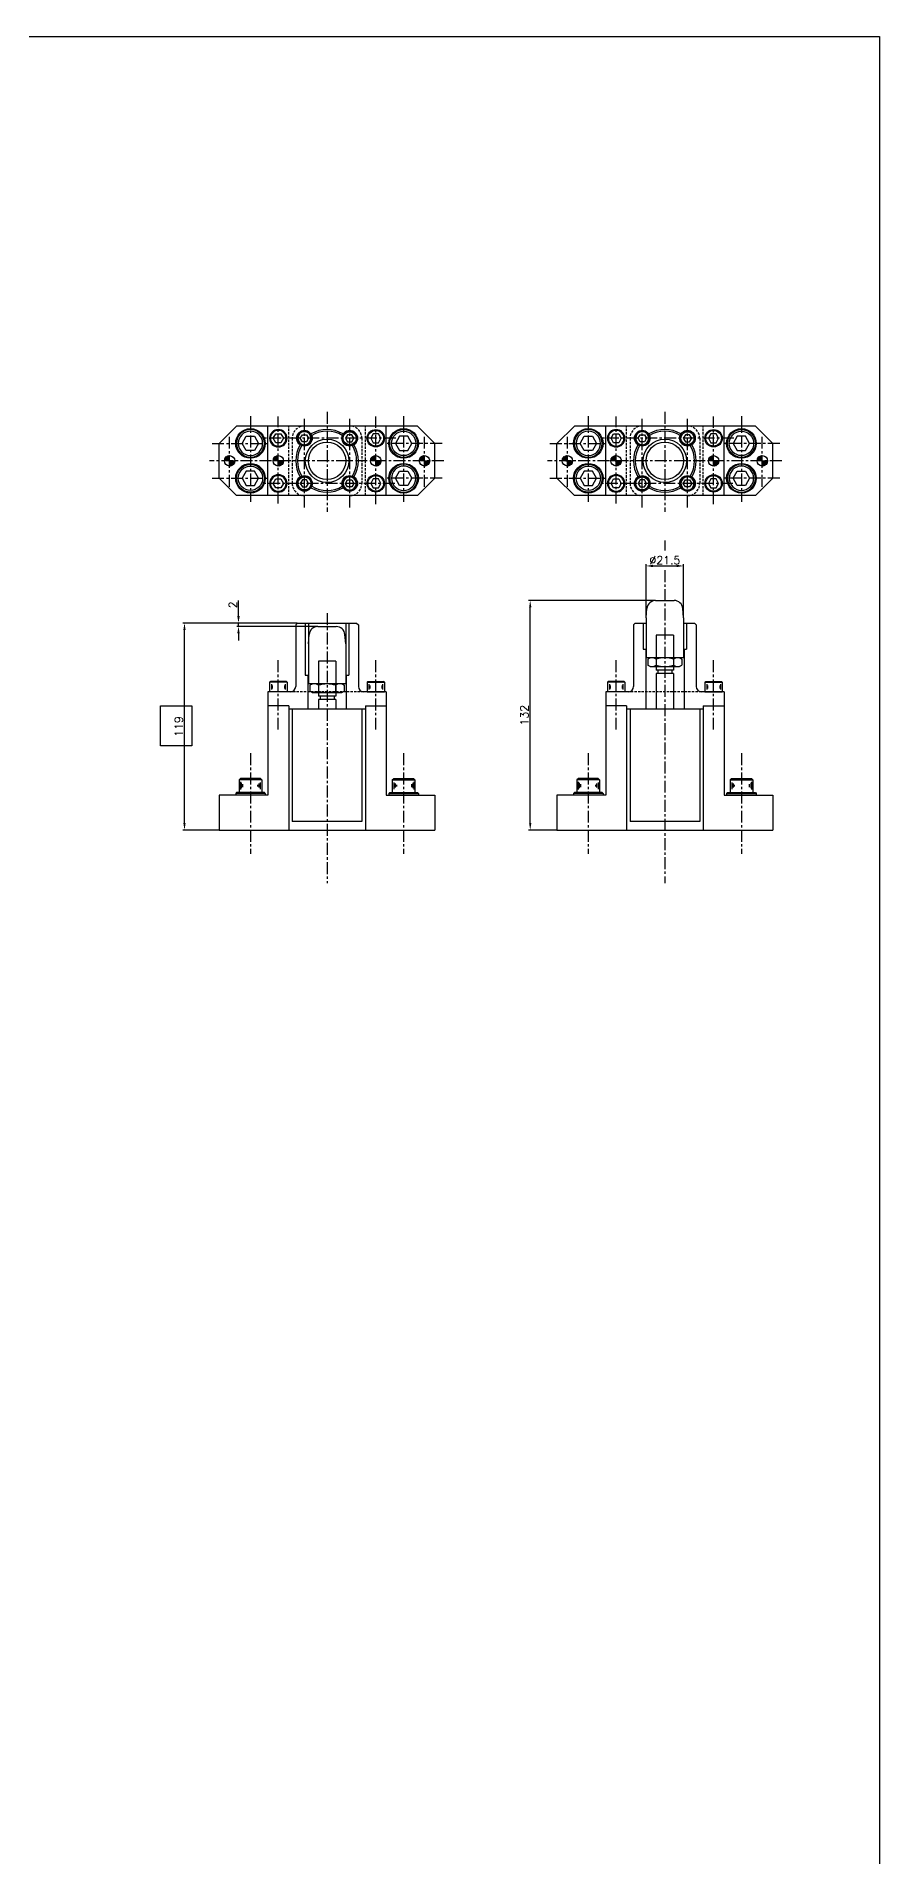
# Model space of a CAD drawing. Extents: x -1050 to 4472, y -2429 to 1188.
# Drawn here: x 3336 to 3821, y 2 to 1048 of the extents above; entities that cross this region are included whole.
import ezdxf

# ---------------------------------------------------------------- set-up
doc = ezdxf.new("R2010")
doc.units = 0
doc.header["$LTSCALE"] = 5.5
doc.header["$MEASUREMENT"] = 0
doc.linetypes.add('CENTER', pattern=[2, 1.25, -0.25, 0.25, -0.25])
doc.linetypes.add('HIDDEN', pattern=[0.375, 0.25, -0.125])
doc.layers.get('0').update_dxf_attribs({"linetype": 'CONTINUOUS'})
doc.layers.get('DEFPOINTS').update_dxf_attribs({"linetype": 'CONTINUOUS'})
for name, color, linetype in [('CL', 1, 'CENTER'), ('CO', 3, 'CONTINUOUS'), ('OC', 1, 'HIDDEN')]:
    doc.layers.add(name, color=color, linetype=linetype)
doc.styles.add('ROMANS', font='ROMANS.SHX')
doc.dimstyles.new('2', dxfattribs={"dimscale": 2, "dimtxt": 2.3, "dimasz": 2, "dimexe": 0.5, "dimexo": 0.0625, "dimgap": 0.5, "dimtad": 1, "dimdec": 4, "dimdsep": 46, "dimtxsty": 'ROMANS', "dimcen": -2, "dimclrt": 7, "dimadec": 0, "dimazin": 0, "dimtfac": 0.869565, "dimtdec": 4, "dimtmove": 0, "dimatfit": 3, "dimfxl": 1, "dimtolj": 1, "dimarcsym": 0})
pattern_1 = [(45, (2079.76027, 2098.72857), (-0.088388348, 0.088388348), [])]
pattern_2 = [(45, (2273.873, 2098.72857), (-0.088388348, 0.088388348), [])]

# ---------------------------------------------------------------- blocks, each defined once
blk = doc.blocks.new('05912S')
blk.add_lwpolyline([(-1.2, 2), (-2.4, 0), (-1.2, -2), (1.2, -2), (2.4, 0), (1.2, 2)], close=True)
blk.add_circle((0, 0), 4.25)
at = {"color": 1}
blk.add_circle((0, 0), 3.75, dxfattribs=at)
blk = doc.blocks.new('06912s')
blk.add_lwpolyline([(-1.5, 2.6), (-2.9, 0), (-1.5, -2.6), (1.5, -2.6), (2.9, 0), (1.5, 2.6)], close=True)
blk.add_circle((0, 0), 5)
at = {"color": 1}
blk.add_circle((0, 0), 4.5, dxfattribs=at)
blk = doc.blocks.new('06912l')
for p, q in [((-5, 5.5), (-4.5, 6)), ((-5, 5.5), (-5, 0)), ((-5, 0), (5, 0)), ((-4.5, 6), (4.5, 6)), ((5, 5.5), (4.5, 6)), ((5, 5.5), (5, 0))]:
    blk.add_line(p, q)
at = {"color": 1}
for p, q in [((-5, 5.5), (5, 5.5)), ((-3.9, 4.3), (-3.9, 1.3)), ((-3.5, 3.7), (-3.5, 1.8)), ((3.5, 3.7), (3.5, 1.8)), ((3.9, 4.3), (3.9, 1.3))]:
    blk.add_line(p, q, dxfattribs=at)
blk = doc.blocks.new('08125')
for p, q in [((-8.5, 1.1), (-8, 1.6)), ((-8.5, 1.1), (-8.5, 0)), ((-8.5, 0), (8.5, 0)), ((-8, 1.6), (8, 1.6)), ((8, 1.6), (8.5, 1.1)), ((8.5, 1.1), (8.5, 0))]:
    blk.add_line(p, q)
at = {"color": 1}
blk.add_line((-8.5, 1.1), (8.5, 1.1), dxfattribs=at)
blk = doc.blocks.new('08912L')
for p, q in [((-6.5, 7.2), (-5.7, 8)), ((-6.5, 7.2), (-6.5, 0)), ((-6.5, 0), (6.5, 0)), ((-5.7, 8), (5.7, 8)), ((5.7, 8), (6.5, 7.2)), ((6.5, 7.2), (6.5, 0))]:
    blk.add_line(p, q)
at = {"color": 1}
for p, q in [((-6.5, 7.2), (6.5, 7.2)), ((-5.6, 5.8), (-5.6, 2)), ((-4.8, 5.1), (-4.8, 2.9)), ((-4.1, 4.4), (-4.1, 3.4)), ((4.5, 4.8), (4.5, 3.1)), ((5.3, 5.5), (5.3, 2.5)), ((5.8, 6.1), (5.8, 1.8))]:
    blk.add_line(p, q, dxfattribs=at)
blk = doc.blocks.new('08912s')
blk.add_lwpolyline([(-2.4, 4.1), (-4.7, 0), (-2.4, -4.1), (2.4, -4.1), (4.7, 0), (2.4, 4.1)], close=True)
blk.add_circle((0, 0), 8)
at = {"color": 1}
blk.add_circle((0, 0), 7, dxfattribs=at)
blk = doc.blocks.new('*D53')
at = {"layer": 'CO', "color": 0, "lineweight": -2}
for p, q in [((3486.3, 711), (3420.5, 711)), ((3421.5, 596), (3421.5, 707)), ((3441.3, 592), (3420.5, 592))]:
    blk.add_line(p, q, dxfattribs=at)
at = {"layer": 'CO', "color": 0}
for points in [[(3420.8, 707), (3422.1, 707), (3421.5, 711)], [(3420.8, 596), (3422.1, 596), (3421.5, 592)]]:
    blk.add_solid(points, dxfattribs=at)
at = {"layer": 'DEFPOINTS', "color": 0}
for p in [(3421.5, 711), (3486.4, 711), (3441.4, 592)]:
    blk.add_point(p, dxfattribs=at)
at = {"layer": 'CO', "color": 7, "insert": (3418.2, 651.5), "char_height": 4.6, "attachment_point": 5, "rotation": 90, "style": 'ROMANS'}
blk.add_mtext('\\A1;119', dxfattribs=at)
blk = doc.blocks.new('*D55')
at = {"layer": 'CO', "color": 0, "lineweight": -2}
for p, q in [((3686.7, 714.1), (3686.7, 744.8)), ((3690.7, 743.8), (3704.2, 743.8)), ((3708.2, 714.1), (3708.2, 744.8))]:
    blk.add_line(p, q, dxfattribs=at)
at = {"layer": 'CO', "color": 0}
for points in [[(3690.7, 744.5), (3690.7, 743.1), (3686.7, 743.8)], [(3704.2, 744.5), (3704.2, 743.1), (3708.2, 743.8)]]:
    blk.add_solid(points, dxfattribs=at)
at = {"layer": 'DEFPOINTS', "color": 0}
for p in [(3708.2, 743.8), (3686.7, 714), (3708.2, 714)]:
    blk.add_point(p, dxfattribs=at)
at = {"layer": 'CO', "color": 7, "insert": (3697.5, 747.1), "char_height": 4.6, "attachment_point": 5, "style": 'ROMANS'}
blk.add_mtext('\\A1;%%C21.5', dxfattribs=at)
blk = doc.blocks.new('*D56')
at = {"layer": 'CO', "color": 0, "lineweight": -2}
for p, q in [((3452.5, 715), (3452.5, 724)), ((3486.3, 711), (3451.5, 711)), ((3498, 709), (3451.5, 709)), ((3452.5, 709), (3452.5, 711)), ((3452.5, 705), (3452.5, 701))]:
    blk.add_line(p, q, dxfattribs=at)
at = {"layer": 'CO', "color": 0}
for points in [[(3451.8, 715), (3453.2, 715), (3452.5, 711)], [(3451.8, 705), (3453.2, 705), (3452.5, 709)]]:
    blk.add_solid(points, dxfattribs=at)
at = {"layer": 'DEFPOINTS', "color": 0}
for p in [(3452.5, 711), (3486.4, 711), (3498.1, 709)]:
    blk.add_point(p, dxfattribs=at)
at = {"layer": 'CO', "color": 7, "insert": (3449.2, 721.5), "char_height": 4.6, "attachment_point": 5, "rotation": 90, "style": 'ROMANS'}
blk.add_mtext('\\A1;2', dxfattribs=at)
blk = doc.blocks.new('*D57')
at = {"layer": 'CO', "color": 0, "lineweight": -2}
for p, q in [((3692.1, 724), (3619.1, 724)), ((3620.1, 596), (3620.1, 720)), ((3635.4, 592), (3619.1, 592))]:
    blk.add_line(p, q, dxfattribs=at)
at = {"layer": 'CO', "color": 0}
for points in [[(3619.5, 720), (3620.8, 720), (3620.1, 724)], [(3619.5, 596), (3620.8, 596), (3620.1, 592)]]:
    blk.add_solid(points, dxfattribs=at)
at = {"layer": 'DEFPOINTS', "color": 0}
for p in [(3620.1, 724), (3692.2, 724), (3635.5, 592)]:
    blk.add_point(p, dxfattribs=at)
at = {"layer": 'CO', "color": 7, "insert": (3616.8, 658), "char_height": 4.6, "attachment_point": 5, "rotation": 90, "style": 'ROMANS'}
blk.add_mtext('\\A1;132', dxfattribs=at)

msp = doc.modelspace()

# ---------------------------------------------------------------- hatches: boundary and pattern name
at = {"layer": 'CO'}
h = msp.add_hatch(dxfattribs=at)
h.set_pattern_fill('ANSI31', color=256, style=0)
h.set_pattern_definition([(45, (2051.76027, 2098.72857), (-0.088388348, 0.088388348), [])])
h.paths.add_polyline_path([(3450.38555, 804.21647), (3447.38555, 804.21647), (3447.38555, 801.21647, 0.4142135624)])
h.paths.add_polyline_path([(3447.38555, 807.21647, 0.4142135624), (3444.38555, 804.21647), (3447.38555, 804.21647)])
h = msp.add_hatch(dxfattribs=at)
h.set_pattern_fill('ANSI31', color=256, style=0)
h.set_pattern_definition(pattern_1)
h.paths.add_polyline_path([(3478.38555, 804.21647), (3475.38555, 804.21647), (3475.38555, 801.21647, 0.4142135624)])
h.paths.add_polyline_path([(3475.38555, 807.21647, 0.4142135624), (3472.38555, 804.21647), (3475.38555, 804.21647)])
h = msp.add_hatch(dxfattribs=at)
h.set_pattern_fill('ANSI31', color=256, style=0)
h.set_pattern_definition(pattern_1)
h.paths.add_polyline_path([(3534.38555, 804.21647), (3531.38555, 804.21647), (3531.38555, 801.21647, 0.4142135624)])
h.paths.add_polyline_path([(3531.38555, 804.21647), (3531.38555, 807.21647, 0.4142135624), (3528.38555, 804.21647)])
h = msp.add_hatch(dxfattribs=at)
h.set_pattern_fill('ANSI31', color=256, style=0)
h.set_pattern_definition([(45, (2163.76027, 2098.72857), (-0.088388348, 0.088388348), [])])
h.paths.add_polyline_path([(3562.38555, 804.21647), (3559.38555, 804.21647), (3559.38555, 801.21647, 0.4142135624)])
h.paths.add_polyline_path([(3559.38555, 807.21647, 0.4142135624), (3556.38555, 804.21647), (3559.38555, 804.21647)])
h = msp.add_hatch(dxfattribs=at)
h.set_pattern_fill('ANSI31', color=256, style=0)
h.set_pattern_definition([(45, (2245.873, 2098.72857), (-0.088388348, 0.088388348), [])])
h.paths.add_polyline_path([(3644.49828, 804.21647), (3641.49828, 804.21647), (3641.49828, 801.21647, 0.4142135624)])
h.paths.add_polyline_path([(3641.49828, 807.21647, 0.4142135624), (3638.49828, 804.21647), (3641.49828, 804.21647)])
h = msp.add_hatch(dxfattribs=at)
h.set_pattern_fill('ANSI31', color=256, style=0)
h.set_pattern_definition(pattern_2)
h.paths.add_polyline_path([(3672.49828, 804.21647), (3669.49828, 804.21647), (3669.49828, 801.21647, 0.4142135624)])
h.paths.add_polyline_path([(3669.49828, 807.21647, 0.4142135624), (3666.49828, 804.21647), (3669.49828, 804.21647)])
h = msp.add_hatch(dxfattribs=at)
h.set_pattern_fill('ANSI31', color=256, style=0)
h.set_pattern_definition(pattern_2)
h.paths.add_polyline_path([(3728.49828, 804.21647), (3725.49828, 804.21647), (3725.49828, 801.21647, 0.4142135624)])
h.paths.add_polyline_path([(3725.49828, 804.21647), (3725.49828, 807.21647, 0.4142135624), (3722.49828, 804.21647)])
h = msp.add_hatch(dxfattribs=at)
h.set_pattern_fill('ANSI31', color=256, style=0)
h.set_pattern_definition([(45, (2357.873, 2098.72857), (-0.088388348, 0.088388348), [])])
h.paths.add_polyline_path([(3756.49828, 804.21647), (3753.49828, 804.21647), (3753.49828, 801.21647, 0.4142135624)])
h.paths.add_polyline_path([(3753.49828, 807.21647, 0.4142135624), (3750.49828, 804.21647), (3753.49828, 804.21647)])

# ---------------------------------------------------------------- linework, layer by layer
for p, q in [((3441.38555, 814.21647), (3451.38555, 824.21647)), ((3555.38555, 824.21647), (3451.38555, 824.21647)), ((3469.38555, 784.21647), (3469.38555, 824.21647)), ((3537.38555, 784.21647), (3537.38555, 824.21647)), ((3555.38555, 824.21647), (3565.38555, 814.21647)), ((3635.49828, 814.21647), (3645.49828, 824.21647)), ((3749.49828, 824.21647), (3645.49828, 824.21647)), ((3663.49828, 784.21647), (3663.49828, 824.21647)), ((3731.49828, 784.21647), (3731.49828, 824.21647)), ((3749.49828, 824.21647), (3759.49828, 814.21647)), ((3441.38555, 794.21647), (3441.38555, 814.21647)), ((3565.38555, 794.21647), (3565.38555, 814.21647)), ((3635.49828, 794.21647), (3635.49828, 814.21647)), ((3759.49828, 794.21647), (3759.49828, 814.21647)), ((3451.38555, 784.21647), (3441.38555, 794.21647)), ((3565.38555, 794.21647), (3555.38555, 784.21647)), ((3645.49828, 784.21647), (3635.49828, 794.21647)), ((3759.49828, 794.21647), (3749.49828, 784.21647)), ((3555.38555, 784.21647), (3451.38555, 784.21647)), ((3749.49828, 784.21647), (3645.49828, 784.21647)), ((3692.20482, 723.97707), (3702.79174, 723.97707)), ((3686.74828, 713.97707), (3687.22385, 719.41285)), ((3686.74828, 713.97707), (3686.74828, 690.97707)), ((3708.24828, 713.97707), (3707.77271, 719.41285)), ((3708.24828, 713.97707), (3708.24828, 690.97707)), ((3486.38555, 710.97707), (3485.38555, 709.97707)), ((3485.38555, 709.97707), (3485.38555, 674.47707)), ((3486.38555, 710.97707), (3520.38555, 710.97707)), ((3490.88555, 710.97707), (3490.88555, 680.97707)), ((3492.63555, 710.97707), (3492.63555, 675.97707)), ((3492.63555, 698.97707), (3493.11111, 704.41285)), ((3498.09209, 708.97707), (3508.679, 708.97707)), ((3514.13555, 698.97707), (3513.65998, 704.41285)), ((3514.13555, 710.97707), (3514.13555, 675.97707)), ((3515.88555, 710.97707), (3515.88555, 680.97707)), ((3520.38555, 710.97707), (3521.38555, 709.97707)), ((3521.38555, 709.97707), (3521.38555, 674.47707)), ((3680.49828, 710.97707), (3679.49828, 709.97707)), ((3679.49828, 709.97707), (3679.49828, 674.47707)), ((3680.49828, 710.97707), (3686.74828, 710.97707)), ((3684.99828, 710.97707), (3684.99828, 695.97707)), ((3692.49828, 703.97707), (3692.49828, 683.97707)), ((3702.49828, 703.97707), (3692.49828, 703.97707)), ((3702.49828, 703.97707), (3702.49828, 683.97707)), ((3708.24828, 710.97707), (3714.49828, 710.97707)), ((3709.99828, 710.97707), (3709.99828, 695.97707)), ((3714.49828, 710.97707), (3715.49828, 709.97707)), ((3715.49828, 709.97707), (3715.49828, 674.47707)), ((3684.99828, 695.97707), (3686.74828, 695.97707)), ((3686.49828, 695.97707), (3686.49828, 661.47707)), ((3708.24828, 690.97707), (3686.74828, 690.97707)), ((3688.99828, 690.97707), (3687.68333, 690.21788)), ((3705.99828, 690.97707), (3707.31324, 690.21788)), ((3708.24828, 695.97707), (3709.99828, 695.97707)), ((3708.49828, 695.97707), (3708.49828, 661.47707)), ((3490.88555, 680.97707), (3492.63555, 680.97707)), ((3492.38555, 680.97707), (3492.38555, 661.47707)), ((3498.38555, 688.97707), (3498.38555, 668.97707)), ((3508.38555, 688.97707), (3498.38555, 688.97707)), ((3508.38555, 688.97707), (3508.38555, 668.97707)), ((3514.13555, 680.97707), (3515.88555, 680.97707)), ((3514.38555, 680.97707), (3514.38555, 661.47707)), ((3687.68333, 690.21788), (3687.68333, 686.73626)), ((3688.99828, 685.97707), (3687.68333, 686.73626)), ((3688.99828, 685.97707), (3705.99828, 685.97707)), ((3702.49828, 683.97707), (3692.49828, 683.97707)), ((3692.49828, 681.97707), (3692.49828, 661.47707)), ((3702.49828, 681.97707), (3692.49828, 681.97707)), ((3692.5908, 690.21788), (3692.5908, 686.73626)), ((3693.49828, 683.97707), (3693.49828, 681.97707)), ((3701.49828, 683.97707), (3701.49828, 681.97707)), ((3702.40576, 690.21788), (3702.40576, 686.73626)), ((3702.49828, 681.97707), (3702.49828, 661.47707)), ((3705.99828, 685.97707), (3707.31324, 686.73626)), ((3707.31324, 690.21788), (3707.31324, 686.73626)), ((3469.38555, 671.47707), (3469.38555, 611.97707)), ((3482.38555, 671.47707), (3469.38555, 671.47707)), ((3514.13555, 675.97707), (3492.63555, 675.97707)), ((3494.88555, 675.97707), (3493.57059, 675.21788)), ((3493.57059, 675.21788), (3493.57059, 671.73626)), ((3494.88555, 670.97707), (3493.57059, 671.73626)), ((3494.88555, 670.97707), (3511.88555, 670.97707)), ((3498.47807, 675.21788), (3498.47807, 671.73626)), ((3508.29302, 675.21788), (3508.29302, 671.73626)), ((3511.88555, 675.97707), (3513.2005, 675.21788)), ((3511.88555, 670.97707), (3513.2005, 671.73626)), ((3513.2005, 675.21788), (3513.2005, 671.73626)), ((3537.38555, 671.47707), (3524.38555, 671.47707)), ((3537.38555, 671.47707), (3537.38555, 611.97707)), ((3676.49828, 671.47707), (3663.49828, 671.47707)), ((3663.49828, 671.47707), (3663.49828, 611.97707)), ((3731.49828, 671.47707), (3718.49828, 671.47707)), ((3731.49828, 671.47707), (3731.49828, 611.97707)), ((3481.38555, 663.47707), (3469.38555, 663.47707)), ((3481.38555, 663.47707), (3481.38555, 591.97707)), ((3525.38555, 661.47707), (3481.38555, 661.47707)), ((3483.38555, 661.47707), (3483.38555, 596.97707)), ((3508.38555, 668.97707), (3498.38555, 668.97707)), ((3508.38555, 666.97707), (3498.38555, 666.97707)), ((3498.38555, 666.97707), (3498.38555, 661.47707)), ((3499.38555, 668.97707), (3499.38555, 666.97707)), ((3507.38555, 668.97707), (3507.38555, 666.97707)), ((3508.38555, 666.97707), (3508.38555, 661.47707)), ((3523.38555, 661.47707), (3523.38555, 596.97707)), ((3525.38555, 663.47707), (3525.38555, 591.97707)), ((3525.38555, 663.47707), (3537.38555, 663.47707)), ((3675.49828, 663.47707), (3663.49828, 663.47707)), ((3675.49828, 663.47707), (3675.49828, 591.97707)), ((3719.49828, 661.47707), (3675.49828, 661.47707)), ((3677.49828, 661.47707), (3677.49828, 596.97707)), ((3717.49828, 661.47707), (3717.49828, 596.97707)), ((3719.49828, 663.47707), (3719.49828, 591.97707)), ((3719.49828, 663.47707), (3731.49828, 663.47707)), ((3469.38555, 611.97707), (3441.38555, 611.97707)), ((3441.38555, 611.97707), (3441.38555, 591.97707)), ((3537.38555, 611.97707), (3565.38555, 611.97707)), ((3565.38555, 611.97707), (3565.38555, 591.97707)), ((3663.49828, 611.97707), (3635.49828, 611.97707)), ((3635.49828, 611.97707), (3635.49828, 591.97707)), ((3731.49828, 611.97707), (3759.49828, 611.97707)), ((3759.49828, 611.97707), (3759.49828, 591.97707)), ((3523.38555, 596.97707), (3483.38555, 596.97707)), ((3717.49828, 596.97707), (3677.49828, 596.97707)), ((3441.38555, 591.97707), (3565.38555, 591.97707)), ((3635.49828, 591.97707), (3759.49828, 591.97707))]:
    msp.add_line(p, q)
for centre, radius in [((3459.38555, 814.21647), 8.5), ((3490.38555, 817.21647), 4.5), ((3503.38555, 804.21647), 12.5), ((3516.38555, 817.21647), 4.5), ((3547.38555, 814.21647), 8.5), ((3653.49828, 814.21647), 8.5), ((3684.49828, 817.21647), 4.5), ((3697.49828, 804.21647), 12.5), ((3710.49828, 817.21647), 4.5), ((3741.49828, 814.21647), 8.5), ((3447.38555, 804.21647), 3), ((3475.38555, 804.21647), 3), ((3503.38555, 804.21647), 10.75), ((3531.38555, 804.21647), 3), ((3559.38555, 804.21647), 3), ((3641.49828, 804.21647), 3), ((3669.49828, 804.21647), 3), ((3697.49828, 804.21647), 10.75), ((3725.49828, 804.21647), 3), ((3753.49828, 804.21647), 3), ((3459.38555, 794.21647), 8.5), ((3490.38555, 791.21647), 4.5), ((3516.38555, 791.21647), 4.5), ((3547.38555, 794.21647), 8.5), ((3653.49828, 794.21647), 8.5), ((3684.49828, 791.21647), 4.5), ((3710.49828, 791.21647), 4.5), ((3741.49828, 794.21647), 8.5)]:
    msp.add_circle(centre, radius)
for centre, radius, start, end in [((3503.38555, 804.21647), 18, 59.15733961, 120.84266039), ((3503.38555, 804.21647), 17, 58.9105968, 121.0894032), ((3697.49828, 804.21647), 18, 59.15733961, 120.84266039), ((3697.49828, 804.21647), 17, 58.9105968, 121.0894032), ((3503.38555, 804.21647), 18, 149.15733961, 210.84266039), ((3503.38555, 804.21647), 17, 148.9105968, 211.0894032), ((3503.38555, 804.21647), 17, 328.9105968, 31.0894032), ((3503.38555, 804.21647), 18, 329.15733961, 30.84266039), ((3697.49828, 804.21647), 18, 149.15733961, 210.84266039), ((3697.49828, 804.21647), 17, 148.9105968, 211.0894032), ((3697.49828, 804.21647), 17, 328.9105968, 31.0894032), ((3697.49828, 804.21647), 18, 329.15733961, 30.84266039), ((3503.38555, 804.21647), 18, 239.15733961, 300.84266039), ((3503.38555, 804.21647), 17, 238.9105968, 301.0894032), ((3697.49828, 804.21647), 18, 239.15733961, 300.84266039), ((3697.49828, 804.21647), 17, 238.9105968, 301.0894032), ((3692.20482, 718.97707), 5, 90, 175), ((3702.79174, 718.97707), 5, 5, 90), ((3498.09209, 703.97707), 5, 90, 175), ((3508.679, 703.97707), 5, 5, 90), ((3690.13706, 686.63218), 4.3449, 55.61575253, 124.38424747), ((3697.49828, 674.73626), 16.24081, 72.41204623, 107.58795377), ((3704.8595, 686.63218), 4.3449, 55.61575253, 124.38424747), ((3690.13706, 690.32197), 4.3449, 235.61575253, 304.38424747), ((3697.49828, 702.21788), 16.24081, 252.41204623, 287.58795377), ((3704.8595, 690.32197), 4.3449, 235.61575253, 304.38424747), ((3482.38555, 674.47707), 3, 270, 0), ((3496.02433, 671.63218), 4.3449, 55.61575253, 124.38424747), ((3496.02433, 675.32197), 4.3449, 235.61575253, 304.38424747), ((3503.38555, 659.73626), 16.24081, 72.41204623, 107.58795377), ((3503.38555, 687.21788), 16.24081, 252.41204623, 287.58795377), ((3510.74676, 671.63218), 4.3449, 55.61575253, 124.38424747), ((3510.74676, 675.32197), 4.3449, 235.61575253, 304.38424747), ((3524.38555, 674.47707), 3, 180, 270), ((3676.49828, 674.47707), 3, 270, 0), ((3718.49828, 674.47707), 3, 180, 270)]:
    msp.add_arc(centre, radius, start, end)
at = {"layer": 'CL'}
for p, q in [((3459.38555, 829.84473), (3459.38555, 780.70529)), ((3475.38555, 779.6342), (3475.38555, 829.60079)), ((3490.38555, 777.3956), (3490.38555, 829.62128)), ((3503.38555, 832.40488), (3503.38555, 774.86803)), ((3516.38555, 777.3956), (3516.38555, 829.62128)), ((3531.38555, 779.26757), (3531.38555, 829.60079)), ((3547.38555, 829.84473), (3547.38555, 780.62694)), ((3653.49828, 829.84473), (3653.49828, 780.70529)), ((3669.49828, 779.6342), (3669.49828, 829.60079)), ((3684.49828, 777.3956), (3684.49828, 829.62128)), ((3697.49828, 832.40488), (3697.49828, 774.86803)), ((3710.49828, 777.3956), (3710.49828, 829.62128)), ((3725.49828, 779.26757), (3725.49828, 829.60079)), ((3741.49828, 829.84473), (3741.49828, 780.62694)), ((3447.38555, 789.21647), (3447.38555, 819.21647)), ((3542.93001, 817.21647), (3465.39475, 817.21647)), ((3559.38555, 789.21647), (3559.38555, 819.21647)), ((3641.49828, 789.21647), (3641.49828, 819.21647)), ((3737.04275, 817.21647), (3659.50749, 817.21647)), ((3753.49828, 789.21647), (3753.49828, 819.21647)), ((3437.29659, 814.21647), (3469.88506, 814.21647)), ((3569.4745, 814.21647), (3536.88603, 814.21647)), ((3631.40933, 814.21647), (3663.9978, 814.21647)), ((3763.58724, 814.21647), (3730.99876, 814.21647)), ((3570.5301, 804.21647), (3435.90374, 804.21647)), ((3764.64284, 804.21647), (3630.01648, 804.21647)), ((3437.29659, 794.21647), (3469.88506, 794.21647)), ((3542.3947, 791.21647), (3465.58679, 791.21647)), ((3569.4745, 794.21647), (3536.88603, 794.21647)), ((3631.40933, 794.21647), (3663.9978, 794.21647)), ((3736.50744, 791.21647), (3659.69953, 791.21647)), ((3763.58724, 794.21647), (3730.99876, 794.21647)), ((3697.49828, 758.47419), (3697.49828, 752.69568)), ((3697.49828, 741.37943), (3697.49828, 561.40514)), ((3503.38555, 716.59452), (3503.38555, 561.40514)), ((3475.38555, 649.71047), (3475.38555, 690.45605)), ((3531.38555, 649.71047), (3531.38555, 690.45605)), ((3669.49828, 649.71047), (3669.49828, 690.45605)), ((3725.49828, 649.71047), (3725.49828, 690.45605)), ((3459.38555, 636.12773), (3459.38555, 578.25877)), ((3547.38555, 636.12773), (3547.38555, 578.25877)), ((3653.49828, 636.12773), (3653.49828, 578.25877)), ((3741.49828, 636.12773), (3741.49828, 578.25877))]:
    msp.add_line(p, q, dxfattribs=at)
at = {"layer": 'CO'}
for points in [[(1887.23668, 1048.16135), (3820.87359, 1048.16135), (3820.87359, -1158.18873), (1887.23668, -1158.18873)], [(3425.69229, 640.40718), (3407.6805, 640.40718), (3407.6805, 663.45246), (3425.69229, 663.45246)]]:
    msp.add_lwpolyline(points, close=True, dxfattribs=at)
at = {"layer": 'OC'}
for p, q in [((3481.38555, 784.21647), (3481.38555, 824.21647)), ((3483.38555, 817.21647), (3483.38555, 791.21647)), ((3523.38555, 817.21647), (3523.38555, 791.21647)), ((3525.38555, 784.21647), (3525.38555, 824.21647)), ((3675.49828, 784.21647), (3675.49828, 824.21647)), ((3677.49828, 817.21647), (3677.49828, 791.21647)), ((3717.49828, 817.21647), (3717.49828, 791.21647)), ((3719.49828, 784.21647), (3719.49828, 824.21647)), ((3524.38555, 671.47707), (3482.38555, 671.47707)), ((3718.49828, 671.47707), (3676.49828, 671.47707))]:
    msp.add_line(p, q, dxfattribs=at)
for centre, start, end in [((3490.38555, 817.21647), 90, 180), ((3516.38555, 817.21647), 0, 90), ((3684.49828, 817.21647), 90, 180), ((3710.49828, 817.21647), 0, 90), ((3490.38555, 791.21647), 180, 270), ((3516.38555, 791.21647), 270, 0), ((3684.49828, 791.21647), 180, 270), ((3710.49828, 791.21647), 270, 0)]:
    msp.add_arc(centre, 7, start, end, dxfattribs=at)

# ---------------------------------------------------------------- block references
at = {"xscale": -1}
for name, p in [('08912s', (3459.38555, 814.21647)), ('06912s', (3475.38555, 817.21647)), ('05912S', (3490.38555, 817.21647)), ('08912s', (3653.49828, 814.21647)), ('06912s', (3669.49828, 817.21647)), ('05912S', (3684.49828, 817.21647)), ('06912s', (3475.38555, 791.21647)), ('06912s', (3669.49828, 791.21647)), ('06912l', (3475.38555, 671.47707)), ('06912l', (3669.49828, 671.47707)), ('08912L', (3459.38555, 613.57707)), ('08912L', (3653.49828, 613.57707)), ('08125', (3459.38555, 611.97707)), ('08125', (3653.49828, 611.97707))]:
    msp.add_blockref(name, p, dxfattribs=at)
for name, p in [('05912S', (3516.38555, 817.21647)), ('06912s', (3531.38555, 817.21647)), ('08912s', (3547.38555, 814.21647)), ('05912S', (3710.49828, 817.21647)), ('06912s', (3725.49828, 817.21647)), ('08912s', (3741.49828, 814.21647)), ('06912s', (3531.38555, 791.21647)), ('06912s', (3725.49828, 791.21647)), ('06912l', (3531.38555, 671.47707)), ('06912l', (3725.49828, 671.47707)), ('08912L', (3547.38555, 613.57707)), ('08912L', (3741.49828, 613.57707)), ('08125', (3547.38555, 611.97707)), ('08125', (3741.49828, 611.97707))]:
    msp.add_blockref(name, p)
at = {"rotation": 180}
for name, p in [('08912s', (3459.38555, 794.21647)), ('05912S', (3490.38555, 791.21647)), ('08912s', (3653.49828, 794.21647)), ('05912S', (3684.49828, 791.21647))]:
    msp.add_blockref(name, p, dxfattribs=at)
at = {"xscale": -1, "rotation": 180}
for name, p in [('05912S', (3516.38555, 791.21647)), ('08912s', (3547.38555, 794.21647)), ('05912S', (3710.49828, 791.21647)), ('08912s', (3741.49828, 794.21647))]:
    msp.add_blockref(name, p, dxfattribs=at)

# ---------------------------------------------------------------- dimensions: what is measured, and where the dimension line sits
at = {"layer": 'CO'}
dim = msp.add_linear_dim(base=(3708.24828, 743.78714), p1=(3686.74828, 713.97707), p2=(3708.24828, 713.97707), text='%%C<>', dimstyle='2', dxfattribs=at)
dim.commit()
dim.dimension.update_dxf_attribs({"geometry": '*D55', "text_midpoint": (3697.49828, 747.08714)})
for base, p1, p2, picture, middle in [((3452.48533, 710.97707), (3498.09209, 708.97707), (3486.38555, 710.97707), '*D56', (3449.18533, 721.51041)), ((3620.1423, 723.97707), (3635.49828, 591.97707), (3692.20482, 723.97707), '*D57', (3616.8423, 657.97707)), ((3421.4549, 710.97707), (3441.38555, 591.97707), (3486.38555, 710.97707), '*D53', (3418.1549, 651.47707))]:
    dim = msp.add_linear_dim(base=base, p1=p1, p2=p2, angle=90, dimstyle='2', dxfattribs=at)
    dim.commit()
    dim.dimension.update_dxf_attribs({"geometry": picture, "text_midpoint": middle})

doc.saveas('drawing.dxf')
